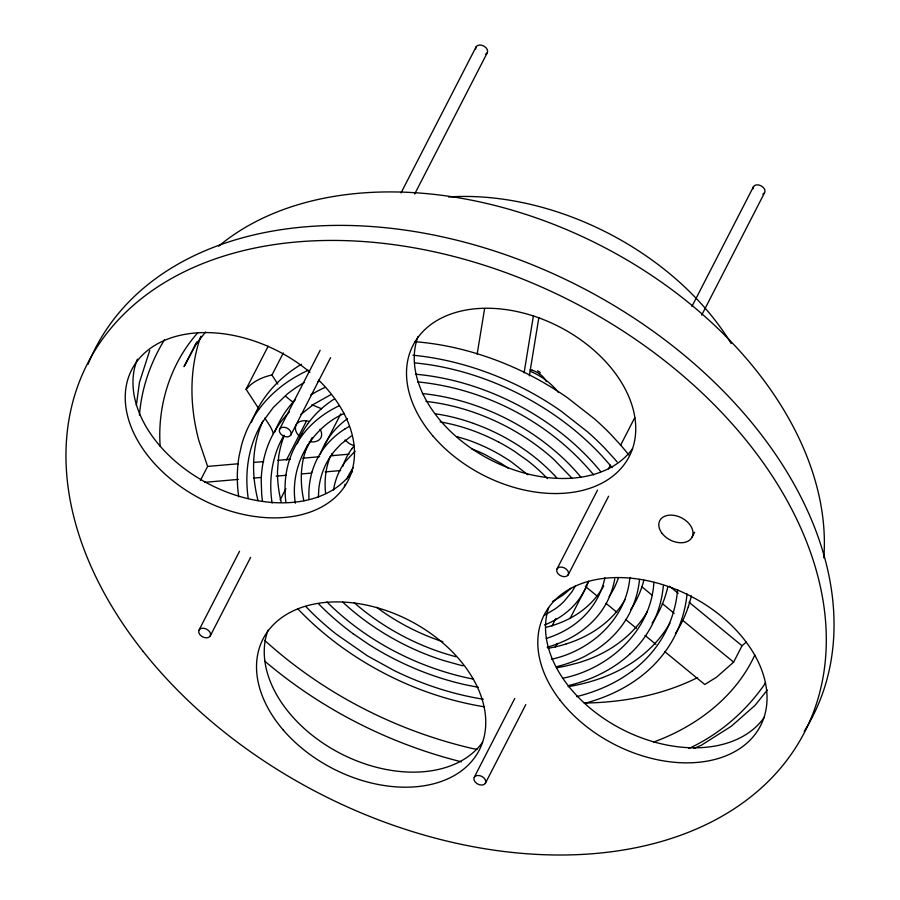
<?xml version="1.0" encoding="UTF-8"?>
<svg xmlns="http://www.w3.org/2000/svg" width="900" height="900" viewBox="0 0 900 900"><rect width="100%" height="100%" fill="white"/><g stroke="black" fill="none" stroke-linecap="round" stroke-linejoin="round"><path stroke-width="1.35" d="M318.364 497.452L318.825 488.632A148.455 101.812 27.2 0 1 335.16 450.248L341.01 444.082L351.281 436.027M653.884 582.491C650.981 631.271 608.614 669.127 562.511 678.308M136.339 405.461L139.433 382.444L149.737 350.471M139.466 415.08C141.502 388.327 150.536 362.475 164.542 339.671M629.865 577.462C626.479 618.863 590.805 650.722 551.678 659.194M477.146 354.206L484.616 308.565M524.092 372.803L533.374 316.046M529.335 375.806L538.841 317.666M688.286 606.758L687.06 610.279A245.261 168.21 27.2 0 1 675.428 633.476M196.684 342.067L184.05 366.637L196.942 342.63L195.266 344.97L205.594 332.055M258.806 408.836L246.06 389.228L268.166 346.23M200.396 480.465L207.619 466.425L198.776 440.336A316.327 216.945 27.2 0 1 200.812 336.24M246.06 389.228L250.785 384.694A75.915 52.065 27.2 0 1 270.416 375.345L271.957 375.075L283.32 352.957M279.709 428.985L320.152 350.291M401.029 192.904L476.145 46.766M290.779 435.105A6.322 4.343 27.2 0 0 284.4 427.286A6.322 4.343 27.2 0 0 280.541 433.744A6.322 4.343 27.2 0 0 290.779 435.105L330.57 357.66M414.675 194.029L487.215 52.875M199.102 629.966L239.535 551.273M286.403 460.091L306.304 421.369M210.172 636.086A6.322 4.343 27.2 0 0 203.794 628.268A6.322 4.343 27.2 0 0 199.935 634.725A6.322 4.343 27.2 0 0 210.172 636.086L250.616 557.392M280.136 499.928L285.919 488.689M304.537 452.464L312.233 437.479M324.562 445.455L340.785 413.865M557.089 568.811L597.533 490.118M608.445 468.877L610.369 465.131M620.64 445.151L634.759 417.668M691.898 306.495L753.525 186.581M568.159 574.92A6.322 4.343 27.2 0 0 561.78 567.101A6.322 4.343 27.2 0 0 557.921 573.57A6.322 4.343 27.2 0 0 568.159 574.92L608.602 496.226M701.685 315.113L764.595 192.701M474.289 777.195L514.733 698.501M551.959 626.062L555.817 618.57M485.359 783.315A6.322 4.343 27.2 0 0 478.98 775.496A6.322 4.343 27.2 0 0 475.121 781.954A6.322 4.343 27.2 0 0 485.359 783.315L525.803 704.621M555.334 647.168L557.257 643.41M570.094 618.435L586.789 585.956M692.123 537.03L694.609 532.192M664.582 651.476L704.779 684.495L716.546 677.171L733.624 662.153L742.039 645.773L746.19 642.127M754.819 655.031C735.514 697.05 696.161 726.615 653.445 742.117M765.461 682.538L764.19 684.9C745.099 712.159 719.077 734.467 688.871 748.474M284.108 435.206C271.991 455.411 268.515 480.026 272.104 503.111M353.16 467.798L349.493 473.659A122.816 84.229 27.2 0 0 347.017 478.868M351.765 448.886L354.206 445.748M197.876 332.674C170.482 363.308 157.196 405.506 160.178 446.321M767.284 690.064L755.044 705.375L731.295 726.255L701.347 745.234L693.788 748.485M300.892 414.45L314.123 403.999L330.829 394.684M355.016 451.215L345.026 461.993A133.74 91.721 27.2 0 0 333.529 490.072M344.947 428.996L349.29 426.386M544.489 615.217L555.053 608.974A125.685 86.198 27.2 0 0 564.075 601.357L571.421 592.447A135.765 93.105 27.2 0 0 575.336 585.889M344.228 413.449C310.343 428.423 289.485 466.616 295.335 503.224M546.176 638.471C559.901 634.185 572.873 627.075 583.211 616.995A161.561 110.801 27.2 0 0 602.516 586.485A160.076 109.789 27.2 0 0 604.924 577.822M207.619 466.425L238.421 463.759M253.834 462.42L263.632 461.576M277.639 460.361L290.239 459.27M302.839 458.179L319.646 456.728M330.851 455.76L349.054 454.185M204.795 482.321L238.41 479.407M253.811 478.08L260.82 477.473M276.221 476.134L286.02 475.29M301.421 473.951L311.231 473.108M325.226 471.892L340.639 470.565M417.51 381.881C485.201 388.507 550.339 422.37 593.685 474.941M425.959 401.4C455.332 404.685 483.863 414.202 509.782 428.31A164.891 113.085 27.2 0 1 538.346 446.681A161.651 110.858 27.2 0 1 553.702 459.326L571.804 477.99M478.384 687.308L467.235 685.159A209.812 143.899 27.2 0 1 449.37 680.692A212.715 145.89 27.2 0 1 436.027 676.553L431.606 675.023A215.055 147.487 27.2 0 1 418.444 670.016A215.078 147.499 27.2 0 1 392.771 658.204L388.609 656.01A210.634 144.461 27.2 0 1 368.37 644.153L353.036 633.656M477.022 749.351L472.916 748.631C395.854 730.789 323.291 693.529 264.634 640.35M461.329 761.794C389.452 743.816 321.469 709.301 264.971 661.32M456.019 656.752C418.511 646.875 383.377 628.144 354.139 602.685M456.772 436.567L467.156 439.74A126.934 87.052 27.2 0 1 511.121 461.734L527.951 474.817M311.906 404.752L321.626 408.791M354.454 445.928L349.56 443.745L344.947 440.032M537.559 370.789L540.281 372.499M669.577 586.249L678.229 593.359M689.051 602.246L742.039 645.773M641.7 586.643L652.511 595.519M662.242 603.518L674.134 613.294M682.785 620.404L733.624 662.153M585.281 586.339L597.24 596.149M605.925 603.293L616.793 612.214M625.477 619.357L636.345 628.279M645.03 635.423L655.898 644.344M319.466 629.505L323.348 632.801A234.023 160.493 27.2 0 0 343.71 648.529A238.354 163.474 27.2 0 0 398.07 680.107A238.534 163.586 27.2 0 0 407.678 684.405A233.595 160.2 27.2 0 0 417.409 688.387A238.995 163.912 27.2 0 0 457.043 701.145A239.963 164.576 27.2 0 0 484.504 706.826M326.902 601.909C363.353 638.28 410.276 663.705 460.114 676.204A197.01 135.112 27.2 0 0 473.558 679.106M305.707 606.398L311.31 612.135A224.651 154.069 27.2 0 0 336.521 634.342L367.447 655.852L393.964 670.455A228.836 156.938 27.2 0 0 457.796 693.979A226.654 155.441 27.2 0 0 483.334 699.232M612.067 467.606C586.811 436.781 554.512 412.099 519.12 393.986A211.106 144.787 27.2 0 0 499.973 385.043A214.751 147.274 27.2 0 0 483.199 378.473A216.315 148.354 27.2 0 0 424.912 364.061L417.938 363.218A217.901 149.445 27.2 0 0 414.923 362.914M580.826 477.067L577.001 472.579A170.303 116.797 27.2 0 0 564.48 459.551A172.114 118.035 27.2 0 0 556.29 452.093L550.564 447.289A175.444 120.33 27.2 0 0 541.62 440.359A175.106 120.094 27.2 0 0 529.065 431.696A172.069 118.013 27.2 0 0 498.724 414.923A173.104 118.721 27.2 0 0 484.515 408.848A176.321 120.926 27.2 0 0 470.036 403.673L466.38 402.525A178.796 122.614 27.2 0 0 455.389 399.442L451.71 398.543A177.165 121.5 27.2 0 0 433.361 394.954L429.705 394.436A173.464 118.969 27.2 0 0 422.426 393.581M285.851 396.45L291.623 401.197A10.136 6.952 27.2 0 0 293.456 401.873M271.957 375.075L277.808 384.075M264.814 418.061L269.314 424.98A37.935 26.01 27.2 0 1 273.364 433.665M248.231 498.465C245.666 480.78 246.6 462.476 251.944 445.376A219.893 150.806 27.2 0 1 262.451 422.168L273.262 407.498L286.661 394.571A218.093 149.569 27.2 0 1 304.189 382.59M753.131 188.775A6.322 4.343 27.2 0 1 761.288 185.917A6.322 4.343 27.2 0 1 762.817 194.13M475.751 48.96A6.322 4.343 27.2 0 1 483.896 46.091A6.322 4.343 27.2 0 1 485.438 54.304M320.051 429.266A13.916 9.54 27.2 0 1 309.285 441.608M298.912 435.881A13.916 9.54 27.2 0 1 296.674 424.091A13.916 9.54 27.2 0 1 309.397 421.425M331.774 453.803A50.614 34.706 27.2 0 1 333.022 455.681M218.644 246.172A354.285 242.977 27.2 0 1 601.729 246.071A354.285 242.977 27.2 0 1 823.793 557.854M697.601 677.565A316.327 216.945 27.2 0 1 584.303 703.046M530.392 371.34A50.614 34.706 27.2 0 1 558.36 392.389M602.505 677.61A233.055 159.84 27.2 0 1 580.005 684.326A230.074 157.792 27.2 0 1 568.08 686.666M602.505 677.61A231.143 158.524 27.2 0 0 622.901 668.273L626.062 666.472A231.041 158.445 27.2 0 0 635.141 660.645A233.651 160.245 27.2 0 0 646.2 651.96A233.64 160.234 27.2 0 0 668.205 626.04A230.895 158.355 27.2 0 0 669.926 623.137M691.324 595.901A242.674 166.433 27.2 0 1 688.286 606.758M258.03 500.625A224.831 154.192 27.2 0 1 257.164 497.07L256.399 493.526A221.074 151.616 27.2 0 1 254.239 479.475A219.442 150.502 27.2 0 1 253.609 469.125A222.998 152.933 27.2 0 1 258.379 433.215A220.5 151.222 27.2 0 1 262.822 421.2M251.561 422.055A228.578 156.757 27.2 0 1 252.866 418.781A230.873 158.333 27.2 0 1 262.868 400.219A232.391 159.379 27.2 0 1 269.19 391.702A231.199 158.558 27.2 0 1 281.576 378.776A228.308 156.578 27.2 0 1 290.059 371.835A229.792 157.59 27.2 0 1 301.455 364.23M415.069 341.719A225.833 154.879 27.2 0 1 440.865 344.981A225.09 154.373 27.2 0 1 459.776 348.941A226.789 155.542 27.2 0 1 492.728 358.942A225.799 154.856 27.2 0 1 506.621 364.354A223.11 153.011 27.2 0 1 542.396 381.915L550.957 386.966A225 154.305 27.2 0 1 567.517 397.777L594.326 418.748A221.141 151.661 27.2 0 1 611.482 435.094L620.876 445.354A225.281 154.496 27.2 0 1 628.852 455.006M647.471 611.393A212.895 146.014 27.2 0 1 642.566 618.975L640.778 621.405A211.838 145.282 27.2 0 1 623.824 639.056A208.373 142.909 27.2 0 1 616.32 644.771A205.425 140.884 27.2 0 1 608.231 649.957A201.735 138.352 27.2 0 1 596.576 655.999A200.273 137.351 27.2 0 1 587.216 659.835A201.994 138.532 27.2 0 1 577.384 663.075L567.113 665.707A208.845 143.235 27.2 0 1 556.459 667.744M652.084 623.07A216.371 148.388 27.2 0 0 653.918 620.303A220.343 151.11 27.2 0 0 658.879 611.651A220.534 151.245 27.2 0 0 664.166 599.423A222.334 152.482 27.2 0 0 667.901 586.496M281.216 502.076A191.194 131.13 27.2 0 1 279.81 495.787A195.334 133.965 27.2 0 1 278.336 486.45A198.495 136.125 27.2 0 1 277.504 471.195L278.696 456.469A202.792 139.084 27.2 0 1 280.361 447.941L281.081 445.162A197.257 135.281 27.2 0 1 283.691 437.029M274.793 432A208.89 143.257 27.2 0 1 278.134 424.327A204.817 140.468 27.2 0 1 286.088 410.873A202.882 139.14 27.2 0 1 295.481 399.51M317.576 381.735A204.817 140.468 27.2 0 1 319.489 380.576M565.999 643.984A179.078 122.816 27.2 0 1 557.111 646.459M566.19 643.916A177.424 121.68 27.2 0 0 574.695 640.924A179.078 122.816 27.2 0 0 592.83 631.913L595.215 630.416A185.839 127.451 27.2 0 0 602.021 625.579A184.118 126.27 27.2 0 0 614.036 614.587L617.524 610.549A180.641 123.885 27.2 0 0 625.084 599.681M630.619 609.727A195.593 134.134 27.2 0 0 636.604 599.602L639.09 594.281A194.636 133.493 27.2 0 0 642.195 585.979L643.061 583.133A193.466 132.683 27.2 0 0 643.849 580.252M557.291 646.38A180.54 123.817 27.2 0 1 551.171 647.73A182.362 125.066 27.2 0 1 548.055 648.326M303.885 500.794A171.281 117.461 27.2 0 1 301.511 484.549L301.298 479.25A169.92 116.539 27.2 0 1 301.748 468.877L302.4 463.815A171.664 117.731 27.2 0 1 304.549 454.005A172.44 118.26 27.2 0 1 307.789 444.645M297.259 443.689A180.338 123.671 27.2 0 1 301.702 433.62M301.748 433.642A180.09 123.514 27.2 0 1 307.474 424.271M307.474 424.271A181.868 124.729 27.2 0 1 318.296 411.604L320.344 409.669A182.149 124.92 27.2 0 1 326.891 404.19A178.886 122.681 27.2 0 1 334.024 399.218M546.626 627.188A155.047 106.335 27.2 0 0 561.442 622.294A150.39 103.14 27.2 0 0 572.659 616.849A151.875 104.164 27.2 0 0 586.339 607.196A158.895 108.968 27.2 0 0 596.036 597.24A161.843 110.992 27.2 0 0 603.72 585.9M615.386 585.495A166.545 114.221 27.2 0 1 609.12 596.61M615.375 585.484A167.119 114.615 27.2 0 0 617.355 580.759A170.044 116.617 27.2 0 0 618.232 578.351M325.642 493.425A140.006 96.019 27.2 0 1 325.091 484.346L325.204 479.902A145.89 100.046 27.2 0 1 326.993 467.021A148.657 101.959 27.2 0 1 330.379 456.244M320.265 454.219A154.541 105.986 27.2 0 1 347.512 418.657M552.465 601.492A132.773 91.058 27.2 0 0 554.906 600.199L561.78 595.879A125.674 86.186 27.2 0 0 570.814 588.251M588.634 581.85A138.285 94.837 27.2 0 1 586.238 585.472M351.113 473.468A123.255 84.532 27.2 0 1 352.114 470.104M342.754 466.493A133.74 91.721 27.2 0 1 351.776 448.886M687.06 593.933A245.812 168.581 27.2 0 1 686.059 601.549A240.469 164.925 27.2 0 1 684.585 609.008A242.674 166.433 27.2 0 1 681.559 619.864L680.321 623.385A245.261 168.21 27.2 0 1 666.619 649.665A244.541 167.715 27.2 0 1 659.779 658.53A240.829 165.161 27.2 0 1 643.466 674.426A243.653 167.096 27.2 0 1 623.914 687.645A243.743 167.164 27.2 0 1 605.43 696.476A239.636 164.351 27.2 0 1 597.533 699.424A237.544 162.911 27.2 0 1 585.191 703.204M319.455 629.505A236.317 162.101 27.2 0 1 308.261 619.324A236.891 162.461 27.2 0 1 297.765 608.749M238.725 496.822A230.929 158.377 27.2 0 1 238.219 492.964L237.836 489.127A233.933 160.436 27.2 0 1 239.153 455.771L241.515 445.264A228.578 156.757 27.2 0 1 246.139 431.876A230.873 158.333 27.2 0 1 256.14 413.325A232.391 159.379 27.2 0 1 262.451 404.809A231.199 158.558 27.2 0 1 274.838 391.882A228.308 156.578 27.2 0 1 283.331 384.93A229.792 157.59 27.2 0 1 308.329 370.204M412.999 355.23A225.833 154.879 27.2 0 1 434.126 358.088A225.09 154.373 27.2 0 1 453.049 362.048A226.789 155.542 27.2 0 1 485.989 372.037A225.799 154.856 27.2 0 1 504.461 379.406A223.11 153.011 27.2 0 1 535.658 395.021L539.966 397.519A225.844 154.89 27.2 0 1 560.779 410.884L587.587 431.854A221.141 151.661 27.2 0 1 604.744 448.2L614.137 458.46A225.281 154.496 27.2 0 1 617.107 461.947M663.322 586.069A221.006 151.571 27.2 0 1 662.445 592.898A221.94 152.213 27.2 0 1 657.428 612.529A220.534 151.245 27.2 0 1 652.14 624.758A220.343 151.11 27.2 0 1 647.19 633.398A216.371 148.388 27.2 0 1 641.396 641.554A212.749 145.912 27.2 0 1 634.781 649.181A215.224 147.611 27.2 0 1 629.933 653.94M629.933 653.951A218.925 150.143 27.2 0 1 600.896 673.785L597.611 675.394A217.485 149.153 27.2 0 1 587.317 679.736L583.762 681.041A213.48 146.407 27.2 0 1 568.98 685.474M353.036 633.668A209.351 143.572 27.2 0 1 321.964 607.219A214.155 146.88 27.2 0 1 318.814 604.08M262.507 501.131A206.471 141.604 27.2 0 1 261.686 494.257L261.202 480.757A208.53 143.01 27.2 0 1 267.694 446.085A208.89 143.257 27.2 0 1 271.395 437.434A204.817 140.468 27.2 0 1 279.36 423.979A202.882 139.14 27.2 0 1 289.485 411.851M310.781 394.965A204.851 140.49 27.2 0 1 324.844 387.484M415.957 374.254A202.129 138.623 27.2 0 1 427.05 375.514A202.601 138.949 27.2 0 1 460.642 382.41A200.239 137.329 27.2 0 1 473.186 386.179A199.507 136.822 27.2 0 1 505.98 399.173A198.821 136.35 27.2 0 1 568.597 439.076A201.026 137.869 27.2 0 1 574.999 444.69A199.125 136.564 27.2 0 1 584.168 453.375A198.461 136.114 27.2 0 1 592.751 462.364A195.773 134.269 27.2 0 1 600.716 471.6M639.506 579.454A193.466 132.683 27.2 0 1 636.345 596.25L635.467 599.085A194.636 133.493 27.2 0 1 632.363 607.387L629.865 612.709A195.593 134.134 27.2 0 1 622.181 625.241A194.445 133.346 27.2 0 1 612.529 636.536L610.369 638.629A190.417 130.59 27.2 0 1 601.009 646.436A187.785 128.79 27.2 0 1 595.913 649.969L584.91 656.291A192.555 132.064 27.2 0 1 566.618 663.806A193.286 132.559 27.2 0 1 556.762 666.653M463.14 665.82A190.946 130.961 27.2 0 1 459.202 664.875L443.486 660.465A185.737 127.384 27.2 0 1 424.091 653.524A183.926 126.146 27.2 0 1 405.202 645.03A187.864 128.846 27.2 0 1 390.589 637.211A188.696 129.409 27.2 0 1 359.944 616.725A187.335 128.475 27.2 0 1 350.584 609.109L347.569 606.488A182.194 124.954 27.2 0 1 342.675 602.055M285.896 502.178A185.074 126.922 27.2 0 1 285.559 499.162A184.005 126.191 27.2 0 1 285.142 484.391A180.338 123.671 27.2 0 1 294.964 446.726A180.09 123.514 27.2 0 1 300.746 437.366A181.868 124.729 27.2 0 1 311.558 424.71L313.605 422.775A182.149 124.92 27.2 0 1 320.164 417.296A178.886 122.681 27.2 0 1 332.348 409.286L334.969 407.869A173.16 118.755 27.2 0 1 339.457 405.63M614.756 578.88A169.459 116.212 27.2 0 1 607.545 600.908A166.545 114.221 27.2 0 1 584.663 628.605L582.559 630.248A168.559 115.605 27.2 0 1 571.106 637.571A163.665 112.241 27.2 0 1 547.2 647.201M442.868 641.722A161.438 110.722 27.2 0 1 382.365 611.471L379.53 609.39A162.709 111.589 27.2 0 1 376.706 607.309M308.959 498.679A156.004 106.987 27.2 0 1 310.376 478.89A157.477 108 27.2 0 1 312.075 471.87M312.053 471.859A154.541 105.986 27.2 0 1 344.902 428.951M435.791 413.854A148.23 101.655 27.2 0 1 454.635 417.634A147.915 101.441 27.2 0 1 464.051 420.255A148.669 101.959 27.2 0 1 473.389 423.349M473.377 423.382A148.646 101.948 27.2 0 1 541.035 462.454L543.364 464.591A149.175 102.308 27.2 0 1 554.569 475.47M554.546 475.47A145.924 100.069 27.2 0 1 556.639 477.72M588.409 581.209A144 98.764 27.2 0 1 579.51 598.579A138.127 94.725 27.2 0 1 556.312 619.29A142.211 97.526 27.2 0 1 547.852 623.565A144.248 98.921 27.2 0 1 544.5 624.971M508.376 468.293A107.888 73.991 27.2 0 0 501.502 463.691L484.841 454.489A116.707 80.044 27.2 0 0 471.645 448.841M344.385 486.574A122.816 84.229 27.2 0 1 345.06 484.245M547.504 478.665A135.72 93.082 27.2 0 0 540.731 471.892A131.49 90.18 27.2 0 0 527.985 460.946L513.956 451.001A140.76 96.536 27.2 0 0 498.892 442.192M498.892 442.204A142.504 97.729 27.2 0 0 461.183 426.78A139.32 95.546 27.2 0 0 450.09 423.877A136.271 93.454 27.2 0 0 440.1 421.886M576.675 696.611A232.571 159.502 27.2 0 0 593.539 691.526A233.213 159.941 27.2 0 0 607.556 685.766A230.197 157.871 27.2 0 0 632.374 670.849M632.385 670.849A234.63 160.909 27.2 0 0 641.048 663.649A234.023 160.493 27.2 0 0 652.376 651.791A234.135 160.571 27.2 0 0 658.913 643.084A234.382 160.751 27.2 0 0 677.655 589.613M448.582 196.954A240.379 164.857 27.2 0 1 731.171 343.553M88.031 364.331A403.132 276.48 27.2 0 1 579.623 286.447A403.132 276.48 27.2 0 1 804.217 731.329M764.336 717.232A121.545 83.362 27.2 0 1 622.744 729.653A121.545 83.362 27.2 0 1 548.663 607.613M632.554 448.627A121.545 83.362 27.2 0 1 489.679 459.416A121.545 83.362 27.2 0 1 418.016 336.499M482.558 742.286A121.545 83.362 27.2 0 1 339.683 753.075A121.545 83.362 27.2 0 1 268.02 630.158M352.507 471.195A121.545 83.362 27.2 0 1 208.597 483.863A121.545 83.362 27.2 0 1 137.419 359.111M318.6 380.059A121.545 83.362 27.2 0 1 276.244 517.871A121.545 83.362 27.2 0 1 126.832 383.141A121.545 83.362 27.2 0 1 309.949 372.262M530.066 369.731A17.921 12.296 27.2 0 1 546.39 381.6M531.967 370.181A12.87 8.82 27.2 0 1 532.834 370.384M539.347 373.579A12.87 8.82 27.2 0 1 540.045 374.141M662.141 533.441A18.135 12.443 27.2 0 0 691.571 538.009A18.135 12.443 27.2 0 0 673.976 515.363A18.135 12.443 27.2 0 0 662.141 533.441M143.123 651.42A403.132 276.48 27.2 0 0 796.477 746.381A403.132 276.48 27.2 0 0 398.79 245.362A403.132 276.48 27.2 0 0 143.123 651.42M559.969 700.087A121.545 83.362 27.2 0 0 757.327 731.216A121.545 83.362 27.2 0 0 639.934 579.319A121.545 83.362 27.2 0 0 559.969 700.087M433.215 436.331A121.545 83.362 27.2 0 0 628.785 457.301A121.545 83.362 27.2 0 0 501.379 309.037A121.545 83.362 27.2 0 0 433.215 436.331M283.23 729.99A121.545 83.362 27.2 0 0 478.8 750.96A121.545 83.362 27.2 0 0 351.382 602.696A121.545 83.362 27.2 0 0 283.23 729.99"/></g></svg>
